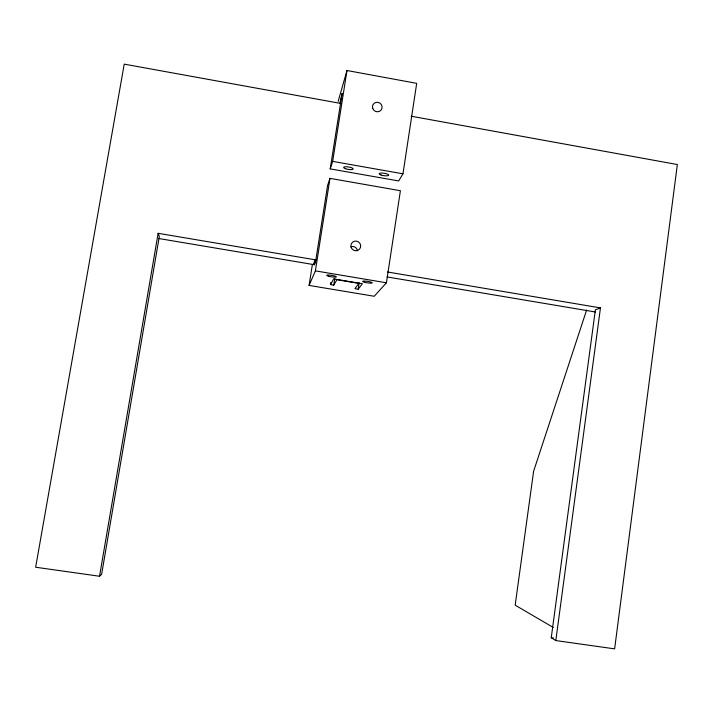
<?xml version="1.0" encoding="UTF-8"?>
<svg xmlns="http://www.w3.org/2000/svg" width="713" height="713" viewBox="0 0 713 713"><rect width="100%" height="100%" fill="white"/><g stroke="black" fill="none" stroke-linecap="round" stroke-linejoin="round"><path stroke-width="1.07" d="M555.81 640.568L551.247 637.734L595.382 309.825L600.462 307.9L555.81 640.568L614.633 648.866L677.35 164.534L411.187 116.219M312.356 264.701L309.077 285.423L374.218 296.269L386.428 282.785L400.403 190.719L329.985 178.366L327.597 185.425L315.502 262.081L314.397 264.746L315.182 259.79L313.257 264.514M339.878 103.278L342.115 93.385L330.208 168.892L398.674 180.95L402.97 173.812L416.695 83.35L346.981 70.507L338.149 101.415M330.814 282.437L330.476 284.594L333.746 285.138L336.937 279.719L358.844 283.382L354.94 288.676L358.184 289.22L359.183 282.749M309.077 285.423L315.396 270.869L329.985 178.366M330.208 168.892L332.659 161.388L346.981 70.507M333.746 285.138L334.754 278.658M341.09 103.501L124.222 64.134L35.65 567.236L99.535 576.247L158.134 233.303L316.189 259.96M586.621 310.048L533.627 471.231L515.169 605.168L553.27 627.449M330.476 284.594L333.702 278.908L362.382 283.703L358.184 289.22M99.535 576.247L101.638 574.268L159.329 236.377L158.134 233.303M551.247 637.734L553.404 638.037M387.533 271.992L600.462 307.9M158.794 238.525L314.567 264.737M386.963 276.92L595.391 311.991M315.396 270.869L386.428 282.785M332.659 161.388L402.97 173.812M350.992 246.76A4.795 4.706 36.8 0 1 357.454 250.771M372.792 108.617A4.884 4.715 34.6 0 0 381.054 110.123A4.884 4.715 34.6 0 0 378.006 102.333A4.884 4.715 34.6 0 0 372.792 108.617M381.054 175.006A4.813 1.203 8.7 0 0 388.665 175.291A4.813 1.203 8.7 0 0 382.123 173.063A4.813 1.203 8.7 0 0 381.054 175.006M345.618 168.758A4.831 1.212 9.2 0 0 353.149 169.026A4.831 1.212 9.2 0 0 346.438 166.762A4.831 1.212 9.2 0 0 345.618 168.758M364.584 282.295A4.857 0.758 8.7 0 0 372.213 282.909A4.857 0.758 8.7 0 0 365.537 281.118A4.857 0.758 8.7 0 0 364.584 282.295M328.791 276.296A4.875 0.758 9 0 0 336.331 276.894A4.875 0.758 9 0 0 329.495 275.075A4.875 0.758 9 0 0 328.791 276.296M351.242 247.616A4.929 4.831 37 0 0 359.61 249.042A4.929 4.831 37 0 0 356.536 241.128A4.929 4.831 37 0 0 351.242 247.616"/></g></svg>
